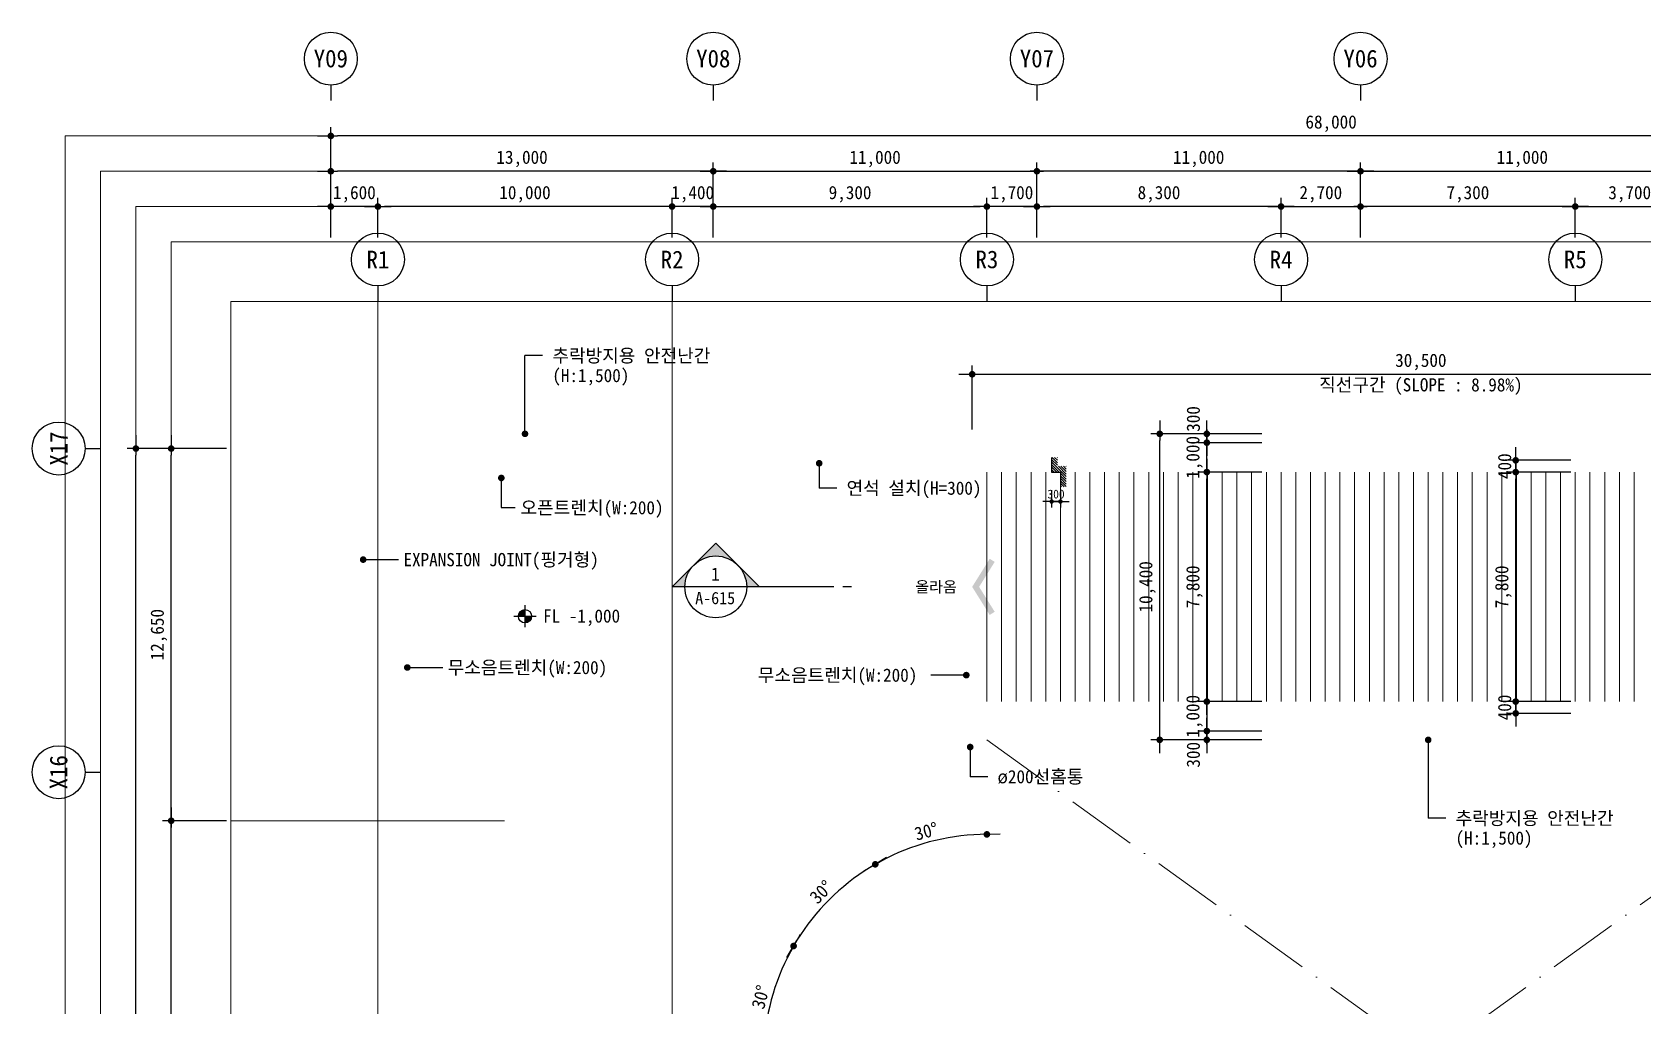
# Model space of a CAD drawing. Header units: millimetres. Extents: x 2292510 to 2787134, y 32296 to 526467.
# Drawn here: x 2549521 to 2604265, y 310428 to 343516 of the extents above; entities that cross this region are included whole.
import ezdxf
from ezdxf.enums import TextEntityAlignment as Align

# ---------------------------------------------------------------- set-up
doc = ezdxf.new("R2010")
doc.units = ezdxf.units.MM
doc.header["$LTSCALE"] = 200
doc.header["$MEASUREMENT"] = 0
doc.linetypes.add('ACAD_ISO10W100', pattern=[18, 12, -3, 0, -3])
doc.linetypes.add('CEN', pattern=[62, 60, -1, 0, -1])
doc.layers.get('0').update_dxf_attribs({"linetype": 'CONTINUOUS'})
for name, color, linetype, lineweight in [('A-AXIS-BUBL', 7, 'CONTINUOUS', 25), ('A-CNTL', 1, 'CEN', 15), ('A-DIMS', 7, 'CONTINUOUS', 25), ('A-MKXS-LEAD', 7, 'CONTINUOUS', 25), ('A-MKXS-MAK1', 3, 'CONTINUOUS', 25), ('A-MKXS-TEXT1', 3, 'CONTINUOUS', 25), ('A-MKXS-TEXT2', 7, 'CONTINUOUS', 25), ('A-SSXS-PATT', 8, 'CONTINUOUS', 18), ('A-XXXX-HATC', 8, 'CONTINUOUS', 18), ('A-XXXX-OPEN', 1, 'ACAD_ISO10W100', 15), ('A-XXXX-SYMB', 7, 'CONTINUOUS', 25), ('A-XXXX-TXT2', 3, 'CONTINUOUS', 25)]:
    doc.layers.add(name, color=color, linetype=linetype, lineweight=lineweight)
doc.layers.add('A-ELEV-PATT', color=252, linetype='CONTINUOUS')
doc.layers.add('A-XXXX-NPLT', color=144, linetype='CONTINUOUS', lineweight=15, plot=False)
doc.styles.add('HY울릉도L', font='')
doc.styles.add('돋움', font='')
doc.styles.add('돋움체', font='')
doc.styles.get('HY울릉도L').set_extended_font_data('HYwulM')
doc.styles.get('돋움').set_extended_font_data('DotumChe')
doc.styles.get('돋움체').set_extended_font_data('DotumChe')
doc.dimstyles.new('CDIM', dxfattribs={"dimtxt": 3, "dimasz": 1.5, "dimexe": 2, "dimexo": 1, "dimgap": 1, "dimtad": 1, "dimdec": 0, "dimrnd": 0.5, "dimzin": 0, "dimdsep": 32, "dimlunit": 6, "dimtxsty": 'HY울릉도L', "dimblk1": '_CIDOT', "dimblk2": '_CIDOT', "dimsah": 1, "dimcen": 5.5, "dimclrd": 2, "dimclre": 2, "dimclrt": 7, "dimadec": 0, "dimazin": 0, "dimtfac": 1, "dimtdec": 0, "dimtix": 1, "dimtmove": 2, "dimatfit": 1, "dimldrblk": '_CIDOT', "dimfxl": 1, "dimtolj": 1, "dimtzin": 0, "dimlwd": -1, "dimarcsym": 0})

# ---------------------------------------------------------------- blocks, each defined once
blk = doc.blocks.new('_CIDOT')
at = {"color": 0, "linetype": 'ByBlock'}
blk.add_line((2, 0), (-1, 0), dxfattribs=at)
at = {"color": 0, "linetype": 'ByBlock', "const_width": 0.5}
blk.add_lwpolyline([(-0.25, 0, 1), (0.25, 0, 1)], format="xyb", close=True, dxfattribs=at)
blk = doc.blocks.new('*D227')
at = {"layer": 'A-DIMS', "transparency": 16777216}
for p, q in [((43016, 73475), (42791, 73475)), ((44941, 73475), (43241, 73475)), ((45166, 73475), (45391, 73475))]:
    blk.add_line(p, q, dxfattribs=at)
at = {"layer": 'A-DIMS', "lineweight": -2, "transparency": 16777216}
for p, q in [((43241, 72425), (43241, 73775)), ((44941, 72425), (44941, 73775))]:
    blk.add_line(p, q, dxfattribs=at)
at = {"layer": 'A-DIMS', "transparency": 16777216, "xscale": 225, "yscale": 225, "zscale": 225}
blk.add_blockref('_CIDOT', (43241, 73475), dxfattribs=at)
at = {"layer": 'A-DIMS', "transparency": 16777216, "xscale": 225, "yscale": 225, "zscale": 225, "rotation": 180}
blk.add_blockref('_CIDOT', (44941, 73475), dxfattribs=at)
at = {"layer": 'A-DIMS', "color": 3, "transparency": 16777216, "insert": (44091, 73893), "char_height": 450, "attachment_point": 5, "style": '돋움'}
blk.add_mtext('\\A1;1,700', dxfattribs=at)
blk = doc.blocks.new('*D228')
at = {"layer": 'A-DIMS', "lineweight": -2, "transparency": 16777216}
for p, q in [((53241, 72425), (53241, 73775)), ((55941, 72425), (55941, 73775))]:
    blk.add_line(p, q, dxfattribs=at)
at = {"layer": 'A-DIMS', "transparency": 16777216}
blk.add_line((53466, 73475), (55716, 73475), dxfattribs=at)
at = {"layer": 'A-DIMS', "transparency": 16777216, "xscale": 225, "yscale": 225, "zscale": 225, "rotation": 180}
blk.add_blockref('_CIDOT', (53241, 73475), dxfattribs=at)
at = {"layer": 'A-DIMS', "transparency": 16777216, "xscale": 225, "yscale": 225, "zscale": 225}
blk.add_blockref('_CIDOT', (55941, 73475), dxfattribs=at)
at = {"layer": 'A-DIMS', "color": 3, "transparency": 16777216, "insert": (54591, 73893), "char_height": 450, "attachment_point": 5, "style": '돋움'}
blk.add_mtext('\\A1;2,700', dxfattribs=at)
blk = doc.blocks.new('*D229')
at = {"layer": 'A-DIMS', "lineweight": -2, "transparency": 16777216}
for p, q in [((63241, 72425), (63241, 73775)), ((66941, 72425), (66941, 73775))]:
    blk.add_line(p, q, dxfattribs=at)
at = {"layer": 'A-DIMS', "transparency": 16777216}
blk.add_line((63466, 73475), (66716, 73475), dxfattribs=at)
at = {"layer": 'A-DIMS', "transparency": 16777216, "xscale": 225, "yscale": 225, "zscale": 225, "rotation": 180}
blk.add_blockref('_CIDOT', (63241, 73475), dxfattribs=at)
at = {"layer": 'A-DIMS', "transparency": 16777216, "xscale": 225, "yscale": 225, "zscale": 225}
blk.add_blockref('_CIDOT', (66941, 73475), dxfattribs=at)
at = {"layer": 'A-DIMS', "color": 3, "transparency": 16777216, "insert": (65091, 73893), "char_height": 450, "attachment_point": 5, "style": '돋움'}
blk.add_mtext('\\A1;3,700', dxfattribs=at)
blk = doc.blocks.new('*D230')
at = {"layer": 'A-DIMS', "transparency": 16777216}
for p, q in [((32316, 73475), (32091, 73475)), ((33941, 73475), (32541, 73475)), ((34166, 73475), (34391, 73475))]:
    blk.add_line(p, q, dxfattribs=at)
at = {"layer": 'A-DIMS', "lineweight": -2, "transparency": 16777216}
for p, q in [((32541, 72425), (32541, 73775)), ((33941, 72425), (33941, 73775))]:
    blk.add_line(p, q, dxfattribs=at)
at = {"layer": 'A-DIMS', "transparency": 16777216, "xscale": 225, "yscale": 225, "zscale": 225}
blk.add_blockref('_CIDOT', (32541, 73475), dxfattribs=at)
at = {"layer": 'A-DIMS', "transparency": 16777216, "xscale": 225, "yscale": 225, "zscale": 225, "rotation": 180}
blk.add_blockref('_CIDOT', (33941, 73475), dxfattribs=at)
at = {"layer": 'A-DIMS', "color": 3, "transparency": 16777216, "insert": (33241, 73893), "char_height": 450, "attachment_point": 5, "style": '돋움'}
blk.add_mtext('\\A1;1,400', dxfattribs=at)
blk = doc.blocks.new('*D231')
at = {"layer": 'A-DIMS', "lineweight": -2, "transparency": 16777216}
for p, q in [((22541, 72425), (22541, 73775)), ((32541, 72425), (32541, 73775))]:
    blk.add_line(p, q, dxfattribs=at)
at = {"layer": 'A-DIMS', "transparency": 16777216}
blk.add_line((32316, 73475), (22766, 73475), dxfattribs=at)
at = {"layer": 'A-DIMS', "transparency": 16777216, "xscale": 225, "yscale": 225, "zscale": 225, "rotation": 180}
blk.add_blockref('_CIDOT', (22541, 73475), dxfattribs=at)
at = {"layer": 'A-DIMS', "transparency": 16777216, "xscale": 225, "yscale": 225, "zscale": 225}
blk.add_blockref('_CIDOT', (32541, 73475), dxfattribs=at)
at = {"layer": 'A-DIMS', "color": 3, "transparency": 16777216, "insert": (27541, 73893), "char_height": 450, "attachment_point": 5, "style": '돋움'}
blk.add_mtext('\\A1;10,000', dxfattribs=at)
blk = doc.blocks.new('*D232')
at = {"layer": 'A-DIMS', "transparency": 16777216}
for p, q in [((20716, 73475), (20491, 73475)), ((22541, 73475), (20941, 73475)), ((22766, 73475), (22991, 73475))]:
    blk.add_line(p, q, dxfattribs=at)
at = {"layer": 'A-DIMS', "lineweight": -2, "transparency": 16777216}
for p, q in [((20941, 72425), (20941, 73775)), ((22541, 72425), (22541, 73775))]:
    blk.add_line(p, q, dxfattribs=at)
at = {"layer": 'A-DIMS', "transparency": 16777216, "xscale": 225, "yscale": 225, "zscale": 225}
blk.add_blockref('_CIDOT', (20941, 73475), dxfattribs=at)
at = {"layer": 'A-DIMS', "transparency": 16777216, "xscale": 225, "yscale": 225, "zscale": 225, "rotation": 180}
blk.add_blockref('_CIDOT', (22541, 73475), dxfattribs=at)
at = {"layer": 'A-DIMS', "color": 3, "transparency": 16777216, "insert": (21741, 73893), "char_height": 450, "attachment_point": 5, "style": '돋움'}
blk.add_mtext('\\A1;1,600', dxfattribs=at)
blk = doc.blocks.new('*D234')
at = {"layer": 'A-DIMS', "lineweight": -2, "transparency": 16777216}
for p, q in [((17391, 52600), (15216, 52600)), ((17391, 36500), (15216, 36500))]:
    blk.add_line(p, q, dxfattribs=at)
at = {"layer": 'A-DIMS', "transparency": 16777216}
blk.add_line((15516, 36725), (15516, 52375), dxfattribs=at)
at = {"layer": 'A-DIMS', "transparency": 16777216, "xscale": 225, "yscale": 225, "zscale": 225}
for p, rotation in [((15516, 52600), 90), ((15516, 36500), 270)]:
    blk.add_blockref('_CIDOT', p, dxfattribs=dict(at, rotation=rotation))
at = {"layer": 'A-DIMS', "color": 3, "transparency": 16777216, "insert": (15098, 44550), "char_height": 450, "attachment_point": 5, "rotation": 90, "style": '돋움'}
blk.add_mtext('\\A1;16,100', dxfattribs=at)
blk = doc.blocks.new('*D235')
at = {"layer": 'A-DIMS', "lineweight": -2, "transparency": 16777216}
for p, q in [((17391, 65250), (15216, 65250)), ((17391, 52600), (15216, 52600))]:
    blk.add_line(p, q, dxfattribs=at)
at = {"layer": 'A-DIMS', "transparency": 16777216}
blk.add_line((15516, 52825), (15516, 65025), dxfattribs=at)
at = {"layer": 'A-DIMS', "transparency": 16777216, "xscale": 225, "yscale": 225, "zscale": 225}
for p, rotation in [((15516, 65250), 90), ((15516, 52600), 270)]:
    blk.add_blockref('_CIDOT', p, dxfattribs=dict(at, rotation=rotation))
at = {"layer": 'A-DIMS', "color": 3, "transparency": 16777216, "insert": (15098, 58925), "char_height": 450, "attachment_point": 5, "rotation": 90, "style": '돋움'}
blk.add_mtext('\\A1;12,650', dxfattribs=at)
blk = doc.blocks.new('*D237')
at = {"layer": 'A-DIMS', "lineweight": -2, "transparency": 16777216}
for p, q in [((17391, 65250), (14016, 65250)), ((17391, 21250), (14016, 21250))]:
    blk.add_line(p, q, dxfattribs=at)
at = {"layer": 'A-DIMS', "transparency": 16777216}
blk.add_line((14316, 21475), (14316, 65025), dxfattribs=at)
at = {"layer": 'A-DIMS', "transparency": 16777216, "xscale": 225, "yscale": 225, "zscale": 225}
for p, rotation in [((14316, 65250), 90), ((14316, 21250), 270)]:
    blk.add_blockref('_CIDOT', p, dxfattribs=dict(at, rotation=rotation))
at = {"layer": 'A-DIMS', "color": 3, "transparency": 16777216, "insert": (13898, 43250), "char_height": 450, "attachment_point": 5, "rotation": 90, "style": '돋움'}
blk.add_mtext('\\A1;44,000', dxfattribs=at)
blk = doc.blocks.new('*D238')
at = {"layer": 'A-DIMS', "lineweight": -2, "transparency": 16777216}
for p, q in [((20941, 72425), (20941, 76175)), ((88941, 72425), (88941, 76175))]:
    blk.add_line(p, q, dxfattribs=at)
at = {"layer": 'A-DIMS', "transparency": 16777216}
blk.add_line((88716, 75875), (21166, 75875), dxfattribs=at)
at = {"layer": 'A-DIMS', "transparency": 16777216, "xscale": 225, "yscale": 225, "zscale": 225, "rotation": 180}
blk.add_blockref('_CIDOT', (20941, 75875), dxfattribs=at)
at = {"layer": 'A-DIMS', "transparency": 16777216, "xscale": 225, "yscale": 225, "zscale": 225}
blk.add_blockref('_CIDOT', (88941, 75875), dxfattribs=at)
at = {"layer": 'A-DIMS', "color": 3, "transparency": 16777216, "insert": (54941, 76293), "char_height": 450, "attachment_point": 5, "style": '돋움'}
blk.add_mtext('\\A1;68,000', dxfattribs=at)
blk = doc.blocks.new('*D239')
at = {"layer": 'A-DIMS', "lineweight": -2, "transparency": 16777216}
for p, q in [((20941, 72425), (20941, 74975)), ((33941, 72425), (33941, 74975))]:
    blk.add_line(p, q, dxfattribs=at)
at = {"layer": 'A-DIMS', "transparency": 16777216}
blk.add_line((33716, 74675), (21166, 74675), dxfattribs=at)
at = {"layer": 'A-DIMS', "transparency": 16777216, "xscale": 225, "yscale": 225, "zscale": 225, "rotation": 180}
blk.add_blockref('_CIDOT', (20941, 74675), dxfattribs=at)
at = {"layer": 'A-DIMS', "transparency": 16777216, "xscale": 225, "yscale": 225, "zscale": 225}
blk.add_blockref('_CIDOT', (33941, 74675), dxfattribs=at)
at = {"layer": 'A-DIMS', "color": 3, "transparency": 16777216, "insert": (27441, 75093), "char_height": 450, "attachment_point": 5, "style": '돋움'}
blk.add_mtext('\\A1;13,000', dxfattribs=at)
blk = doc.blocks.new('*D240')
at = {"layer": 'A-DIMS', "lineweight": -2, "transparency": 16777216}
for p, q in [((33941, 72425), (33941, 74975)), ((44941, 72425), (44941, 74975))]:
    blk.add_line(p, q, dxfattribs=at)
at = {"layer": 'A-DIMS', "transparency": 16777216}
blk.add_line((34166, 74675), (44716, 74675), dxfattribs=at)
at = {"layer": 'A-DIMS', "transparency": 16777216, "xscale": 225, "yscale": 225, "zscale": 225, "rotation": 180}
blk.add_blockref('_CIDOT', (33941, 74675), dxfattribs=at)
at = {"layer": 'A-DIMS', "transparency": 16777216, "xscale": 225, "yscale": 225, "zscale": 225}
blk.add_blockref('_CIDOT', (44941, 74675), dxfattribs=at)
at = {"layer": 'A-DIMS', "color": 3, "transparency": 16777216, "insert": (39441, 75093), "char_height": 450, "attachment_point": 5, "style": '돋움'}
blk.add_mtext('\\A1;11,000', dxfattribs=at)
blk = doc.blocks.new('*D241')
at = {"layer": 'A-DIMS', "lineweight": -2, "transparency": 16777216}
for p, q in [((44941, 72425), (44941, 74975)), ((55941, 72425), (55941, 74975))]:
    blk.add_line(p, q, dxfattribs=at)
at = {"layer": 'A-DIMS', "transparency": 16777216}
blk.add_line((55716, 74675), (45166, 74675), dxfattribs=at)
at = {"layer": 'A-DIMS', "transparency": 16777216, "xscale": 225, "yscale": 225, "zscale": 225, "rotation": 180}
blk.add_blockref('_CIDOT', (44941, 74675), dxfattribs=at)
at = {"layer": 'A-DIMS', "transparency": 16777216, "xscale": 225, "yscale": 225, "zscale": 225}
blk.add_blockref('_CIDOT', (55941, 74675), dxfattribs=at)
at = {"layer": 'A-DIMS', "color": 3, "transparency": 16777216, "insert": (50441, 75093), "char_height": 450, "attachment_point": 5, "style": '돋움'}
blk.add_mtext('\\A1;11,000', dxfattribs=at)
blk = doc.blocks.new('*D242')
at = {"layer": 'A-DIMS', "lineweight": -2, "transparency": 16777216}
for p, q in [((55941, 72425), (55941, 74975)), ((66941, 72425), (66941, 74975))]:
    blk.add_line(p, q, dxfattribs=at)
at = {"layer": 'A-DIMS', "transparency": 16777216}
blk.add_line((56166, 74675), (66716, 74675), dxfattribs=at)
at = {"layer": 'A-DIMS', "transparency": 16777216, "xscale": 225, "yscale": 225, "zscale": 225, "rotation": 180}
blk.add_blockref('_CIDOT', (55941, 74675), dxfattribs=at)
at = {"layer": 'A-DIMS', "transparency": 16777216, "xscale": 225, "yscale": 225, "zscale": 225}
blk.add_blockref('_CIDOT', (66941, 74675), dxfattribs=at)
at = {"layer": 'A-DIMS', "color": 3, "transparency": 16777216, "insert": (61441, 75093), "char_height": 450, "attachment_point": 5, "style": '돋움'}
blk.add_mtext('\\A1;11,000', dxfattribs=at)
blk = doc.blocks.new('*D245')
at = {"layer": 'A-DIMS', "lineweight": -2, "transparency": 16777216}
for p, q in [((33941, 72425), (33941, 73775)), ((43241, 72425), (43241, 73775))]:
    blk.add_line(p, q, dxfattribs=at)
at = {"layer": 'A-DIMS', "transparency": 16777216}
blk.add_line((34166, 73475), (43016, 73475), dxfattribs=at)
at = {"layer": 'A-DIMS', "transparency": 16777216, "xscale": 225, "yscale": 225, "zscale": 225, "rotation": 180}
blk.add_blockref('_CIDOT', (33941, 73475), dxfattribs=at)
at = {"layer": 'A-DIMS', "transparency": 16777216, "xscale": 225, "yscale": 225, "zscale": 225}
blk.add_blockref('_CIDOT', (43241, 73475), dxfattribs=at)
at = {"layer": 'A-DIMS', "color": 3, "transparency": 16777216, "insert": (38591, 73893), "char_height": 450, "attachment_point": 5, "style": '돋움'}
blk.add_mtext('\\A1;9,300', dxfattribs=at)
blk = doc.blocks.new('*D246')
at = {"layer": 'A-DIMS', "lineweight": -2, "transparency": 16777216}
for p, q in [((44941, 72425), (44941, 73775)), ((53241, 72425), (53241, 73775))]:
    blk.add_line(p, q, dxfattribs=at)
at = {"layer": 'A-DIMS', "transparency": 16777216}
blk.add_line((53016, 73475), (45166, 73475), dxfattribs=at)
at = {"layer": 'A-DIMS', "transparency": 16777216, "xscale": 225, "yscale": 225, "zscale": 225, "rotation": 180}
blk.add_blockref('_CIDOT', (44941, 73475), dxfattribs=at)
at = {"layer": 'A-DIMS', "transparency": 16777216, "xscale": 225, "yscale": 225, "zscale": 225}
blk.add_blockref('_CIDOT', (53241, 73475), dxfattribs=at)
at = {"layer": 'A-DIMS', "color": 3, "transparency": 16777216, "insert": (49091, 73893), "char_height": 450, "attachment_point": 5, "style": '돋움'}
blk.add_mtext('\\A1;8,300', dxfattribs=at)
blk = doc.blocks.new('*D247')
at = {"layer": 'A-DIMS', "lineweight": -2, "transparency": 16777216}
for p, q in [((55941, 72425), (55941, 73775)), ((63241, 72425), (63241, 73775))]:
    blk.add_line(p, q, dxfattribs=at)
at = {"layer": 'A-DIMS', "transparency": 16777216}
blk.add_line((63016, 73475), (56166, 73475), dxfattribs=at)
at = {"layer": 'A-DIMS', "transparency": 16777216, "xscale": 225, "yscale": 225, "zscale": 225, "rotation": 180}
blk.add_blockref('_CIDOT', (55941, 73475), dxfattribs=at)
at = {"layer": 'A-DIMS', "transparency": 16777216, "xscale": 225, "yscale": 225, "zscale": 225}
blk.add_blockref('_CIDOT', (63241, 73475), dxfattribs=at)
at = {"layer": 'A-DIMS', "color": 3, "transparency": 16777216, "insert": (59591, 73893), "char_height": 450, "attachment_point": 5, "style": '돋움'}
blk.add_mtext('\\A1;7,300', dxfattribs=at)
blk = doc.blocks.new('*D27')
at = {"layer": 'A-DIMS', "lineweight": -2, "transparency": 16777216}
for p, q in [((2581471, 330016), (2581471, 332191)), ((2611971, 330016), (2611971, 332191))]:
    blk.add_line(p, q, dxfattribs=at)
at = {"layer": 'A-DIMS', "transparency": 16777216}
blk.add_line((2581696, 331891), (2611746, 331891), dxfattribs=at)
at = {"layer": 'A-DIMS', "transparency": 16777216, "xscale": 225, "yscale": 225, "zscale": 225, "rotation": 180}
blk.add_blockref('_CIDOT', (2581471, 331891), dxfattribs=at)
at = {"layer": 'A-DIMS', "transparency": 16777216, "xscale": 225, "yscale": 225, "zscale": 225}
blk.add_blockref('_CIDOT', (2611971, 331891), dxfattribs=at)
at = {"layer": 'A-DIMS', "color": 3, "transparency": 16777216, "insert": (2596721, 332308), "char_height": 450, "attachment_point": 5, "style": '돋움'}
blk.add_mtext('\\A1;30,500', dxfattribs=at)
blk = doc.blocks.new('*D93')
at = {"layer": 'A-DIMS', "lineweight": -2, "transparency": 16777216}
for p, q in [((2591321, 328566), (2589146, 328566)), ((2591321, 320766), (2589146, 320766))]:
    blk.add_line(p, q, dxfattribs=at)
at = {"layer": 'A-DIMS', "transparency": 16777216}
blk.add_line((2589446, 320991), (2589446, 328341), dxfattribs=at)
at = {"layer": 'A-DIMS', "transparency": 16777216, "xscale": 225, "yscale": 225, "zscale": 225}
for p, rotation in [((2589446, 328566), 90), ((2589446, 320766), 270)]:
    blk.add_blockref('_CIDOT', p, dxfattribs=dict(at, rotation=rotation))
at = {"layer": 'A-DIMS', "color": 3, "transparency": 16777216, "insert": (2589028, 324666), "char_height": 450, "attachment_point": 5, "rotation": 90, "style": '돋움'}
blk.add_mtext('\\A1;7,800', dxfattribs=at)
blk = doc.blocks.new('*D94')
at = {"layer": 'A-DIMS', "transparency": 16777216}
for p, q in [((2589446, 320991), (2589446, 321216)), ((2589446, 320766), (2589446, 319766)), ((2589446, 319541), (2589446, 319316))]:
    blk.add_line(p, q, dxfattribs=at)
at = {"layer": 'A-DIMS', "lineweight": -2, "transparency": 16777216}
for p, q in [((2591321, 320766), (2589146, 320766)), ((2591321, 319766), (2589146, 319766))]:
    blk.add_line(p, q, dxfattribs=at)
at = {"layer": 'A-DIMS', "transparency": 16777216, "xscale": 225, "yscale": 225, "zscale": 225}
for p, rotation in [((2589446, 320766), 270), ((2589446, 319766), 90)]:
    blk.add_blockref('_CIDOT', p, dxfattribs=dict(at, rotation=rotation))
at = {"layer": 'A-DIMS', "color": 3, "transparency": 16777216, "insert": (2589028, 320266), "char_height": 450, "attachment_point": 5, "rotation": 90, "style": '돋움'}
blk.add_mtext('\\A1;1,000', dxfattribs=at)
blk = doc.blocks.new('*D95')
at = {"layer": 'A-DIMS', "lineweight": -2, "transparency": 16777216}
for p, q in [((2591321, 329566), (2589146, 329566)), ((2591321, 328566), (2589146, 328566))]:
    blk.add_line(p, q, dxfattribs=at)
at = {"layer": 'A-DIMS', "transparency": 16777216}
for p, q in [((2589446, 329791), (2589446, 330016)), ((2589446, 328566), (2589446, 329566)), ((2589446, 328341), (2589446, 328116))]:
    blk.add_line(p, q, dxfattribs=at)
at = {"layer": 'A-DIMS', "transparency": 16777216, "xscale": 225, "yscale": 225, "zscale": 225}
for p, rotation in [((2589446, 329566), 270), ((2589446, 328566), 90)]:
    blk.add_blockref('_CIDOT', p, dxfattribs=dict(at, rotation=rotation))
at = {"layer": 'A-DIMS', "color": 3, "transparency": 16777216, "insert": (2589028, 329066), "char_height": 450, "attachment_point": 5, "rotation": 90, "style": '돋움'}
blk.add_mtext('\\A1;1,000', dxfattribs=at)
blk = doc.blocks.new('*D96')
at = {"layer": 'A-DIMS', "lineweight": -2, "transparency": 16777216}
for p, q in [((2591321, 329866), (2587546, 329866)), ((2591321, 319466), (2587546, 319466))]:
    blk.add_line(p, q, dxfattribs=at)
at = {"layer": 'A-DIMS', "transparency": 16777216}
blk.add_line((2587846, 319691), (2587846, 329641), dxfattribs=at)
at = {"layer": 'A-DIMS', "transparency": 16777216, "xscale": 225, "yscale": 225, "zscale": 225}
for p, rotation in [((2587846, 329866), 90), ((2587846, 319466), 270)]:
    blk.add_blockref('_CIDOT', p, dxfattribs=dict(at, rotation=rotation))
at = {"layer": 'A-DIMS', "color": 3, "transparency": 16777216, "insert": (2587428, 324666), "char_height": 450, "attachment_point": 5, "rotation": 90, "style": '돋움'}
blk.add_mtext('\\A1;10,400', dxfattribs=at)
blk = doc.blocks.new('*D97')
at = {"layer": 'A-DIMS', "lineweight": -2, "transparency": 16777216}
for p, q in [((2601821, 328566), (2599646, 328566)), ((2601821, 320766), (2599646, 320766))]:
    blk.add_line(p, q, dxfattribs=at)
at = {"layer": 'A-DIMS', "transparency": 16777216}
blk.add_line((2599946, 320991), (2599946, 328341), dxfattribs=at)
at = {"layer": 'A-DIMS', "transparency": 16777216, "xscale": 225, "yscale": 225, "zscale": 225}
for p, rotation in [((2599946, 328566), 90), ((2599946, 320766), 270)]:
    blk.add_blockref('_CIDOT', p, dxfattribs=dict(at, rotation=rotation))
at = {"layer": 'A-DIMS', "color": 3, "transparency": 16777216, "insert": (2599528, 324666), "char_height": 450, "attachment_point": 5, "rotation": 90, "style": '돋움'}
blk.add_mtext('\\A1;7,800', dxfattribs=at)
blk = doc.blocks.new('*D98')
at = {"layer": 'A-DIMS', "transparency": 16777216}
for p, q in [((2599946, 320991), (2599946, 321216)), ((2599946, 320766), (2599946, 320366)), ((2599946, 320141), (2599946, 319916))]:
    blk.add_line(p, q, dxfattribs=at)
at = {"layer": 'A-DIMS', "lineweight": -2, "transparency": 16777216}
for p, q in [((2601821, 320766), (2599646, 320766)), ((2601821, 320366), (2599646, 320366))]:
    blk.add_line(p, q, dxfattribs=at)
at = {"layer": 'A-DIMS', "transparency": 16777216, "xscale": 225, "yscale": 225, "zscale": 225}
for p, rotation in [((2599946, 320766), 270), ((2599946, 320366), 90)]:
    blk.add_blockref('_CIDOT', p, dxfattribs=dict(at, rotation=rotation))
at = {"layer": 'A-DIMS', "color": 3, "transparency": 16777216, "insert": (2599570, 320566), "char_height": 450, "attachment_point": 5, "rotation": 90, "style": '돋움'}
blk.add_mtext('\\A1;400', dxfattribs=at)
blk = doc.blocks.new('*D99')
at = {"layer": 'A-DIMS', "transparency": 16777216}
for p, q in [((2599946, 329191), (2599946, 329416)), ((2599946, 328566), (2599946, 328966)), ((2599946, 328341), (2599946, 328116))]:
    blk.add_line(p, q, dxfattribs=at)
at = {"layer": 'A-DIMS', "lineweight": -2, "transparency": 16777216}
for p, q in [((2601821, 328966), (2599646, 328966)), ((2601821, 328566), (2599646, 328566))]:
    blk.add_line(p, q, dxfattribs=at)
at = {"layer": 'A-DIMS', "transparency": 16777216, "xscale": 225, "yscale": 225, "zscale": 225}
for p, rotation in [((2599946, 328966), 270), ((2599946, 328566), 90)]:
    blk.add_blockref('_CIDOT', p, dxfattribs=dict(at, rotation=rotation))
at = {"layer": 'A-DIMS', "color": 3, "transparency": 16777216, "insert": (2599570, 328766), "char_height": 450, "attachment_point": 5, "rotation": 90, "style": '돋움'}
blk.add_mtext('\\A1;400', dxfattribs=at)
blk = doc.blocks.new('*D122')
at = {"layer": 'A-DIMS', "transparency": 16777216}
blk.add_arc((2581971, 308666), 7587, 241.6992, 268.3008, dxfattribs=at)
at = {"layer": 'A-DIMS', "transparency": 16777216, "xscale": 225, "yscale": 225, "zscale": 225}
for p, rotation in [((2578177, 302095), 150.849585499698), ((2581971, 301078), 359.1504145003022)]:
    blk.add_blockref('_CIDOT', p, dxfattribs=dict(at, rotation=rotation))
at = {"layer": 'A-DIMS', "color": 3, "transparency": 16777216, "insert": (2579910, 300974), "char_height": 450, "attachment_point": 5, "rotation": 345, "style": '돋움'}
blk.add_mtext('\\A1;30°', dxfattribs=at)
blk = doc.blocks.new('*D123')
at = {"layer": 'A-DIMS', "transparency": 16777216}
blk.add_arc((2581971, 308666), 7587, 121.6992, 148.3008, dxfattribs=at)
at = {"layer": 'A-DIMS', "transparency": 16777216, "xscale": 225, "yscale": 225, "zscale": 225}
for p, rotation in [((2578177, 315236), 30.84958559932581), ((2575400, 312459), 239.1504144006759)]:
    blk.add_blockref('_CIDOT', p, dxfattribs=dict(at, rotation=rotation))
at = {"layer": 'A-DIMS', "color": 3, "transparency": 16777216, "insert": (2576340, 314296), "char_height": 450, "attachment_point": 5, "rotation": 45, "style": '돋움'}
blk.add_mtext('\\A1;30°', dxfattribs=at)
blk = doc.blocks.new('*D124')
at = {"layer": 'A-DIMS', "transparency": 16777216}
blk.add_arc((2581971, 308666), 7587, 91.6992, 118.3008, dxfattribs=at)
at = {"layer": 'A-DIMS', "transparency": 16777216, "xscale": 225, "yscale": 225, "zscale": 225}
for p, rotation in [((2581971, 316253), 0.8495855993245246), ((2578177, 315236), 209.1504144006769)]:
    blk.add_blockref('_CIDOT', p, dxfattribs=dict(at, rotation=rotation))
at = {"layer": 'A-DIMS', "color": 3, "transparency": 16777216, "insert": (2579910, 316357), "char_height": 450, "attachment_point": 5, "rotation": 15, "style": '돋움'}
blk.add_mtext('\\A1;30°', dxfattribs=at)
blk = doc.blocks.new('*D126')
at = {"layer": 'A-DIMS', "transparency": 16777216}
blk.add_arc((2581971, 308666), 7587, 151.6992, 178.3008, dxfattribs=at)
at = {"layer": 'A-DIMS', "transparency": 16777216, "xscale": 225, "yscale": 225, "zscale": 225}
for p, rotation in [((2575400, 312459), 60.84958559933229), ((2574384, 308666), 269.15041440068)]:
    blk.add_blockref('_CIDOT', p, dxfattribs=dict(at, rotation=rotation))
at = {"layer": 'A-DIMS', "color": 3, "transparency": 16777216, "insert": (2574280, 310726), "char_height": 450, "attachment_point": 5, "rotation": 75, "style": '돋움'}
blk.add_mtext('\\A1;30°', dxfattribs=at)
blk = doc.blocks.new('rampline')
at = {"layer": 'A-SSXS-PATT'}
for p, q in [((43241, 56650), (43241, 64450)), ((43741, 56650), (43741, 64450)), ((44241, 56650), (44241, 64450)), ((44741, 56650), (44741, 64450)), ((45241, 56650), (45241, 64450)), ((45741, 56650), (45741, 64450)), ((46241, 56650), (46241, 64450)), ((46741, 56650), (46741, 64450)), ((47241, 56650), (47241, 64450)), ((47741, 56650), (47741, 64450)), ((48241, 56650), (48241, 64450)), ((48741, 56650), (48741, 64450)), ((49241, 56650), (49241, 64450)), ((49741, 56650), (49741, 64450)), ((50241, 56650), (50241, 64450)), ((50741, 56650), (50741, 64450)), ((51241, 56650), (51241, 64450)), ((51741, 56650), (51741, 64450)), ((52241, 56650), (52241, 64450)), ((52741, 56650), (52741, 64450)), ((53241, 56650), (53241, 64450)), ((53741, 56650), (53741, 64450)), ((54241, 56650), (54241, 64450)), ((54741, 56650), (54741, 64450)), ((55241, 56650), (55241, 64450)), ((55741, 56650), (55741, 64450)), ((56241, 56650), (56241, 64450)), ((56741, 56650), (56741, 64450)), ((57241, 56650), (57241, 64450)), ((57741, 56650), (57741, 64450)), ((58241, 56650), (58241, 64450)), ((58741, 56650), (58741, 64450)), ((59241, 56650), (59241, 64450)), ((59741, 56650), (59741, 64450)), ((60241, 56650), (60241, 64450)), ((60741, 56650), (60741, 64450)), ((61241, 56650), (61241, 64450)), ((61741, 56650), (61741, 64450)), ((62241, 56650), (62241, 64450)), ((62741, 56650), (62741, 64450)), ((63241, 56650), (63241, 64450)), ((63741, 56650), (63741, 64450)), ((64241, 56650), (64241, 64450)), ((64741, 56650), (64741, 64450)), ((65241, 56650), (65241, 64450))]:
    blk.add_line(p, q, dxfattribs=at)
blk = doc.blocks.new('*D310')
at = {"layer": 'A-DIMS', "transparency": 16777216}
for p, q in [((2589446, 330091), (2589446, 330316)), ((2589446, 329866), (2589446, 329566)), ((2589446, 329341), (2589446, 329116))]:
    blk.add_line(p, q, dxfattribs=at)
at = {"layer": 'A-DIMS', "lineweight": -2, "transparency": 16777216}
for p, q in [((2591321, 329866), (2589146, 329866)), ((2591321, 329566), (2589146, 329566))]:
    blk.add_line(p, q, dxfattribs=at)
at = {"layer": 'A-DIMS', "transparency": 16777216, "xscale": 225, "yscale": 225, "zscale": 225}
for p, rotation in [((2589446, 329866), 270), ((2589446, 329566), 90)]:
    blk.add_blockref('_CIDOT', p, dxfattribs=dict(at, rotation=rotation))
at = {"layer": 'A-DIMS', "color": 3, "transparency": 16777216, "insert": (2588988, 330372), "char_height": 450, "attachment_point": 5, "rotation": 90, "style": '돋움'}
blk.add_mtext('\\A1;300', dxfattribs=at)
blk = doc.blocks.new('*D311')
at = {"layer": 'A-DIMS', "lineweight": -2, "transparency": 16777216}
for p, q in [((2591321, 319766), (2589146, 319766)), ((2591321, 319466), (2589146, 319466))]:
    blk.add_line(p, q, dxfattribs=at)
at = {"layer": 'A-DIMS', "transparency": 16777216}
for p, q in [((2589446, 319991), (2589446, 320216)), ((2589446, 319466), (2589446, 319766)), ((2589446, 319241), (2589446, 319016))]:
    blk.add_line(p, q, dxfattribs=at)
at = {"layer": 'A-DIMS', "transparency": 16777216, "xscale": 225, "yscale": 225, "zscale": 225}
for p, rotation in [((2589446, 319766), 270), ((2589446, 319466), 90)]:
    blk.add_blockref('_CIDOT', p, dxfattribs=dict(at, rotation=rotation))
at = {"layer": 'A-DIMS', "color": 3, "transparency": 16777216, "insert": (2588988, 318959), "char_height": 450, "attachment_point": 5, "rotation": 90, "style": '돋움'}
blk.add_mtext('\\A1;300', dxfattribs=at)
blk = doc.blocks.new('*D327')
at = {"layer": 'A-DIMS', "lineweight": -2, "transparency": 16777216}
for p, q in [((2584171, 327953), (2584171, 327366)), ((2584471, 327966), (2584471, 327366))]:
    blk.add_line(p, q, dxfattribs=at)
at = {"layer": 'A-DIMS', "transparency": 16777216}
for p, q in [((2584021, 327566), (2583871, 327566)), ((2584471, 327566), (2584171, 327566)), ((2584621, 327566), (2584771, 327566))]:
    blk.add_line(p, q, dxfattribs=at)
at = {"layer": 'A-DIMS', "transparency": 16777216, "xscale": 150, "yscale": 150, "zscale": 150}
blk.add_blockref('_CIDOT', (2584171, 327566), dxfattribs=at)
at = {"layer": 'A-DIMS', "transparency": 16777216, "xscale": 150, "yscale": 150, "zscale": 150, "rotation": 180}
blk.add_blockref('_CIDOT', (2584471, 327566), dxfattribs=at)
at = {"layer": 'A-DIMS', "color": 3, "transparency": 16777216, "insert": (2584321, 327817), "char_height": 300, "attachment_point": 5, "style": '돋움체'}
blk.add_mtext('\\A1;300', dxfattribs=at)
blk = doc.blocks.new('dim_진입램프')
for p, q in [((20941.3, 77600), (20941.3, 77075)), ((33941.3, 77600), (33941.3, 77075)), ((44941.3, 77600), (44941.3, 77075)), ((55941.3, 77600), (55941.3, 77075)), ((22541.3, 70775), (22541.3, 70250)), ((32541.3, 70775), (32541.3, 70250)), ((43241.3, 70775), (43241.3, 70250)), ((53241.3, 70775), (53241.3, 70250)), ((63241.3, 70775), (63241.3, 70250)), ((12591.3, 65250), (13116.3, 65250)), ((12591.3, 54250), (13116.3, 54250))]:
    blk.add_line(p, q)
at = {"layer": 'A-AXIS-BUBL', "ltscale": 0.2}
for centre in [(20941.3, 78500), (33941.3, 78500), (44941.3, 78500), (55941.3, 78500), (22541.3, 71675), (32541.3, 71675), (43241.3, 71675), (53241.3, 71675), (63241.3, 71675), (11691.3, 65250), (11691.3, 54250)]:
    blk.add_circle(centre, 900, dxfattribs=at)
at = {"layer": 'A-CNTL', "ltscale": 300}
for points in [[(22541.3, 70250), (22541.3, 18850)], [(32541.3, 70250), (32541.3, 18850)], [(17541.3, 52600), (26841.3, 52600)]]:
    blk.add_lwpolyline(points, dxfattribs=at)
at = {"layer": 'A-XXXX-NPLT'}
for points in [[(104566.3, 13225), (11916.3, 13225), (11916.3, 75875), (104566.3, 75875)], [(103366.3, 14425), (13116.3, 14425), (13116.3, 74675), (103366.3, 74675)], [(102166.3, 15625), (14316.3, 15625), (14316.3, 73475), (102166.3, 73475)], [(100966.3, 16825), (15516.3, 16825), (15516.3, 72275), (100966.3, 72275)], [(17541.3, 70250), (98941.3, 70250), (98941.3, 18850), (17541.3, 18850)]]:
    blk.add_lwpolyline(points, close=True, dxfattribs=at)
at = {"layer": 'A-XXXX-TXT2', "ltscale": 0.2, "style": '돋움체'}
for s, p in [('Y09', (20941.3, 78500)), ('Y08', (33941.3, 78500)), ('Y07', (44941.3, 78500)), ('Y06', (55941.3, 78500)), ('R1', (22541.3, 71675)), ('R2', (32541.3, 71675)), ('R3', (43241.3, 71675)), ('R4', (53241.3, 71675)), ('R5', (63241.3, 71675))]:
    blk.add_text(s, height=600, dxfattribs=at).set_placement(p, align=Align.MIDDLE)
for s, p in [('X17', (11691.3, 65250)), ('X16', (11691.3, 54250))]:
    blk.add_text(s, height=600, rotation=90, dxfattribs=at).set_placement(p, align=Align.MIDDLE)
at = {"layer": 'A-DIMS'}
for base, p1, p2, angle, picture, middle in [((20941.3, 75875), (88941.3, 72275), (20941.3, 72275), 180, '*D238', (54941.3, 76292.8)), ((20941.3, 74675), (33941.3, 72275), (20941.3, 72275), 180, '*D239', (27441.3, 75092.8)), ((44941.3, 74675), (55941.3, 72275), (44941.3, 72275), 180, '*D241', (50441.3, 75092.8)), ((20941.3, 73475), (22541.3, 72275), (20941.3, 72275), 180, '*D232', (21741.3, 73892.8)), ((22541.3, 73475), (32541.3, 72275), (22541.3, 72275), 180, '*D231', (27541.3, 73892.8)), ((32541.3, 73475), (33941.3, 72275), (32541.3, 72275), 180, '*D230', (33241.3, 73892.8)), ((43241.3, 73475), (44941.3, 72275), (43241.3, 72275), 180, '*D227', (44091.3, 73892.8)), ((55941.3, 73475), (53241.3, 72275), (55941.3, 72275), 180, '*D228', (54591.3, 73892.8)), ((66941.3, 73475), (63241.3, 72275), (66941.3, 72275), 180, '*D229', (65091.3, 73892.8)), ((14316.3, 65250), (17541.3, 21250), (17541.3, 65250), 90, '*D237', (13898.4, 43250)), ((15516.3, 65250), (17541.3, 52600), (17541.3, 65250), 90, '*D235', (15098.4, 58925)), ((15516.3, 52600), (17541.3, 36500), (17541.3, 52600), 90, '*D234', (15098.4, 44550))]:
    dim = blk.add_linear_dim(base=base, p1=p1, p2=p2, angle=angle, dimstyle='CDIM', override={"dimscale": 150, "dimtxsty": '돋움', "dimclrd": 256, "dimclre": 256, "dimclrt": 3}, dxfattribs=at)
    dim.commit()
    dim.dimension.update_dxf_attribs({"geometry": picture, "text_midpoint": middle})
for base, p1, p2, picture, middle in [((44941.3, 74675), (33941.3, 72275), (44941.3, 72275), '*D240', (39441.3, 75092.8)), ((66941.3, 74675), (55941.3, 72275), (66941.3, 72275), '*D242', (61441.3, 75092.8)), ((43241.3, 73475), (33941.3, 72275), (43241.3, 72275), '*D245', (38591.3, 73892.8)), ((44941.3, 73475), (53241.3, 72275), (44941.3, 72275), '*D246', (49091.3, 73892.8)), ((55941.3, 73475), (63241.3, 72275), (55941.3, 72275), '*D247', (59591.3, 73892.8))]:
    dim = blk.add_linear_dim(base=base, p1=p1, p2=p2, dimstyle='CDIM', override={"dimscale": 150, "dimtxsty": '돋움', "dimclrd": 256, "dimclre": 256, "dimclrt": 3}, dxfattribs=at)
    dim.commit()
    dim.dimension.update_dxf_attribs({"geometry": picture, "text_midpoint": middle})

msp = doc.modelspace()

# ---------------------------------------------------------------- hatches: boundary and pattern name
at = {"layer": 'A-ELEV-PATT'}
h = msp.add_hatch(color=256, dxfattribs=at)
h.dxf.hatch_style = 1
h.paths.add_polyline_path([(2582066.6, 325619.6), (2581470.8, 324665.5), (2582066.6, 323711.4), (2582236.3, 323817.3), (2581706.6, 324665.5), (2582236.3, 325513.7)])
at = {"layer": 'A-MKXS-MAK1'}
h = msp.add_hatch(color=256, dxfattribs=at)
h.paths.add_polyline_path([(2572755.7, 326150.4), (2573498.1, 325408, 0.4142136), (2572013.2, 325408)])
h.paths.add_polyline_path([(2573498.1, 325408), (2574240.6, 324665.5), (2573805.7, 324665.5, 0.1989124)])
h.paths.add_polyline_path([(2572013.2, 325408, 0.1989124), (2571705.7, 324665.5), (2571270.8, 324665.5)])
at = {"layer": 'A-XXXX-HATC'}
h = msp.add_hatch(dxfattribs=at)
h.set_pattern_fill('BRICK', color=256, scale=60.000001, angle=90, style=0)
h.set_pattern_definition([(135, (2664803.6, 220702.09), (-42.426407, -42.426407), [])])
h.paths.add_polyline_path([(2584370.8, 328765.5), (2584670.8, 328765.5), (2584670.8, 328065.5), (2584470.8, 328065.5), (2584470.8, 328565.5), (2584170.8, 328565.5), (2584170.8, 329065.5), (2584370.8, 329065.8)])
at = {"layer": 'A-XXXX-SYMB'}
h = msp.add_hatch(color=256, dxfattribs=at)
h.paths.add_polyline_path([(2566270.8, 323890.5, 0.4142136), (2566045.8, 323665.5), (2566270.8, 323665.5)])
h.paths.add_polyline_path([(2566495.8, 323665.5), (2566270.8, 323665.5), (2566270.8, 323440.5, 0.4142136)])

# ---------------------------------------------------------------- linework, layer by layer
at = {"layer": 'A-MKXS-LEAD'}
for p, q in [((2566270.8, 329865.5), (2566270.8, 332523.7)), ((2566870.8, 332523.7), (2566270.8, 332523.7)), ((2576270.8, 328865.5), (2576270.8, 328021.5)), ((2565466.2, 328365.5), (2565466.2, 327357.2)), ((2576870.8, 328021.5), (2576270.8, 328021.5)), ((2565466.2, 327357.2), (2565938.5, 327357.2)), ((2560770.8, 325590.9), (2561972.5, 325590.9)), ((2562270.8, 321925), (2563472.5, 321925)), ((2581270.8, 321665.5), (2580069, 321665.5)), ((2581403.8, 319220.9), (2581403.8, 318214.5)), ((2596970.8, 319465.5), (2596970.8, 316807.4)), ((2582003.8, 318214.5), (2581403.8, 318214.5)), ((2597570.8, 316807.4), (2596970.8, 316807.4))]:
    msp.add_line(p, q, dxfattribs=at)
at = {"layer": 'A-MKXS-LEAD', "const_width": 112.5}
for points in [[(2566214.5, 329865.5, 1), (2566327, 329865.5, 1)], [(2565410, 328365.5, 1), (2565522.5, 328365.5, 1)], [(2576214.5, 328865.5, 1), (2576327, 328865.5, 1)], [(2560714.5, 325590.9, 1), (2560827, 325590.9, 1)], [(2562214.5, 321925, 1), (2562327, 321925, 1)], [(2581327, 321665.5, -1), (2581214.5, 321665.5, -1)], [(2581347.5, 319220.9, 1), (2581460, 319220.9, 1)], [(2596914.5, 319465.5, -1), (2597027, 319465.5, -1)]]:
    msp.add_lwpolyline(points, format="xyb", close=True, dxfattribs=at)
at = {"layer": 'A-MKXS-MAK1'}
for p, q in [((2571270.8, 324665.5), (2572755.7, 326150.4)), ((2574240.6, 324665.5), (2572755.7, 326150.4)), ((2576770.8, 324665.5), (2571270.8, 324665.5)), ((2577370.8, 324665.5), (2577070.8, 324665.5))]:
    msp.add_line(p, q, dxfattribs=at)
msp.add_circle((2572755.7, 324665.5), 1050, dxfattribs=at)
at = {"layer": 'A-XXXX-OPEN'}
for p, q in [((2581970.8, 319465.5), (2611970.8, 297865.5)), ((2611970.8, 319465.5), (2581970.8, 297865.5))]:
    msp.add_line(p, q, dxfattribs=at)
at = {"layer": 'A-XXXX-SYMB'}
for p, q in [((2565895.8, 323665.5), (2566645.8, 323665.5)), ((2566270.8, 324040.5), (2566270.8, 323290.5))]:
    msp.add_line(p, q, dxfattribs=at)
msp.add_lwpolyline([(2584170.8, 329065.5), (2584170.8, 328565.5), (2584470.8, 328565.5), (2584470.8, 328065.5)], dxfattribs=at)
msp.add_circle((2566270.8, 323665.5), 225, dxfattribs=at)

# ---------------------------------------------------------------- block references
for name in ['dim_진입램프', 'rampline']:
    msp.add_blockref(name, (2538729.5, 264115.5))

# ---------------------------------------------------------------- texts
at = {"layer": 'A-DIMS', "color": 3, "insert": (2596720.8, 331472.7), "char_height": 450, "attachment_point": 5, "style": '돋움'}
msp.add_mtext('\\A1;직선구간 (SLOPE : 8.98%)', dxfattribs=at)
at = {"layer": 'A-MKXS-TEXT1', "style": '돋움체'}
for s, p in [('추락방지용 안전난간', (2567199.9, 332523.7)), ('(H:1,500)', (2567199.9, 331848.7)), ('연석 설치(H=300)', (2577199.9, 328021.5)), ('오픈트렌치(W:200)', (2566120, 327357.2)), ('EXPANSION JOINT(핑거형)', (2562140.6, 325590.9)), ('무소음트렌치(W:200)', (2563640.6, 321925)), ('무소음트렌치(W:200)', (2574181.8, 321665.5)), ('ø200선홈통', (2582332.9, 318214.5)), ('추락방지용 안전난간', (2597899.9, 316804.4)), ('(H:1,500)', (2597899.9, 316129.4))]:
    msp.add_text(s, height=450, dxfattribs=at).set_placement(p, align=Align.MIDDLE_LEFT)
at = {"layer": 'A-MKXS-TEXT2', "style": '돋움체'}
for s, height, p in [('1', 450, (2572743.1, 325098.3)), ('A-615', 420, (2572734.4, 324282.4))]:
    msp.add_text(s, height=height, dxfattribs=at).set_placement(p, align=Align.MIDDLE)
at = {"layer": 'A-XXXX-TXT2', "style": '돋움체'}
msp.add_text('올라옴', height=375, dxfattribs=at).set_placement((2580244.6, 324665.5), align=Align.MIDDLE_CENTER)
msp.add_text('FL -1,000', height=450, dxfattribs=at).set_placement((2566886.4, 323676), align=Align.MIDDLE_LEFT)

# ---------------------------------------------------------------- dimensions: what is measured, and where the dimension line sits
at = {"layer": 'A-DIMS'}
for base, line1, line2, override, picture, middle in [((2579375.8, 301535.8), ((2581970.8, 334365.5), (2581970.8, 282965.5)), ((2581970.8, 308665.5), (2569120.8, 286408.7)), {"dimscale": 150, "dimtad": 2, "dimtxsty": '돋움', "dimclrd": 256, "dimclre": 256, "dimclrt": 3}, '*D122', (2579909.9, 300974.3)), ((2580653.2, 316137.5), ((2581970.8, 334365.5), (2581970.8, 282965.5)), ((2581970.8, 308665.5), (2569120.8, 330922.4)), {"dimscale": 150, "dimtxsty": '돋움', "dimclrd": 256, "dimclre": 256, "dimclrt": 3}, '*D124', (2579909.9, 316356.7)), ((2577093.8, 314477.7), ((2581970.8, 308665.5), (2569120.8, 330922.4)), ((2581970.8, 308665.5), (2559713.9, 321515.5)), {"dimscale": 150, "dimtxsty": '돋움', "dimclrd": 256, "dimclre": 256, "dimclrt": 3}, '*D123', (2576340.4, 314295.9)), ((2574841.1, 311260.5), ((2581970.8, 308665.5), (2559713.9, 321515.5)), ((2581970.8, 308665.5), (2556270.8, 308665.5)), {"dimscale": 150, "dimtxsty": '돋움', "dimclrd": 256, "dimclre": 256, "dimclrt": 3}, '*D126', (2574279.5, 310726.4))]:
    dim = msp.add_angular_dim_2l(base=base, line1=line1, line2=line2, dimstyle='CDIM', override=override, dxfattribs=at)
    dim.commit()
    dim.dimension.update_dxf_attribs({"geometry": picture, "text_midpoint": middle})
for base, p1, p2, angle, override, picture, middle in [((2611970.8, 331890.5), (2581470.8, 329865.5), (2611970.8, 329865.5), 180, {"dimscale": 150, "dimtxsty": '돋움', "dimclrd": 256, "dimclre": 256, "dimclrt": 3}, '*D27', (2596720.8, 332308.3)), ((2587845.8, 329865.5), (2591470.8, 319465.5), (2591470.8, 329865.5), 270, {"dimscale": 150, "dimtxsty": '돋움', "dimclrd": 256, "dimclre": 256, "dimclrt": 3}, '*D96', (2587427.9, 324665.5)), ((2589445.8, 329565.5), (2591470.8, 328565.5), (2591470.8, 329565.5), 270, {"dimscale": 150, "dimtxsty": '돋움', "dimclrd": 256, "dimclre": 256, "dimclrt": 3}, '*D95', (2589027.9, 329065.5)), ((2589445.8, 328565.5), (2591470.8, 320765.5), (2591470.8, 328565.5), 270, {"dimscale": 150, "dimtxsty": '돋움', "dimclrd": 256, "dimclre": 256, "dimclrt": 3}, '*D93', (2589027.9, 324665.5)), ((2599945.8, 328565.5), (2601970.8, 320765.5), (2601970.8, 328565.5), 270, {"dimscale": 150, "dimtxsty": '돋움', "dimclrd": 256, "dimclre": 256, "dimclrt": 3}, '*D97', (2599527.9, 324665.5)), ((2599945.8, 328965.5), (2601970.8, 328565.5), (2601970.8, 328965.5), 270, {"dimscale": 150, "dimtxsty": '돋움', "dimclrd": 256, "dimclre": 256, "dimclrt": 3}, '*D99', (2599570.5, 328765.5)), ((2584170.8, 327566.5), (2584470.8, 328065.5), (2584170.8, 328053.3), 180, {"dimscale": 100, "dimtxsty": '돋움체', "dimclrd": 256, "dimclre": 256, "dimclrt": 3}, '*D327', (2584320.8, 327816.7)), ((2589445.8, 319765.5), (2591470.8, 320765.5), (2591470.8, 319765.5), 270, {"dimscale": 150, "dimtxsty": '돋움', "dimclrd": 256, "dimclre": 256, "dimclrt": 3}, '*D94', (2589027.9, 320265.5)), ((2599945.8, 320365.5), (2601970.8, 320765.5), (2601970.8, 320365.5), 270, {"dimscale": 150, "dimtxsty": '돋움', "dimclrd": 256, "dimclre": 256, "dimclrt": 3}, '*D98', (2599570.5, 320565.5))]:
    dim = msp.add_linear_dim(base=base, p1=p1, p2=p2, angle=angle, dimstyle='CDIM', override=override, dxfattribs=at)
    dim.commit()
    dim.dimension.update_dxf_attribs({"geometry": picture, "text_midpoint": middle})
for base, p1, p2, angle, picture, middle in [((2589445.8, 329565.5), (2591470.8, 329865.5), (2591470.8, 329565.5), 270, '*D310', (2588988.5, 330372.1)), ((2589445.8, 319765.5), (2591470.8, 319465.5), (2591470.8, 319765.5), 90, '*D311', (2588988.5, 318958.9))]:
    dim = msp.add_linear_dim(base=base, p1=p1, p2=p2, angle=angle, dimstyle='CDIM', override={"dimscale": 150, "dimtxsty": '돋움', "dimclrd": 256, "dimclre": 256, "dimclrt": 3}, dxfattribs=at)
    dim.commit()
    dim.dimension.update_dxf_attribs({"geometry": picture, "text_midpoint": middle, "dimtype": 160})

doc.saveas('drawing.dxf')
